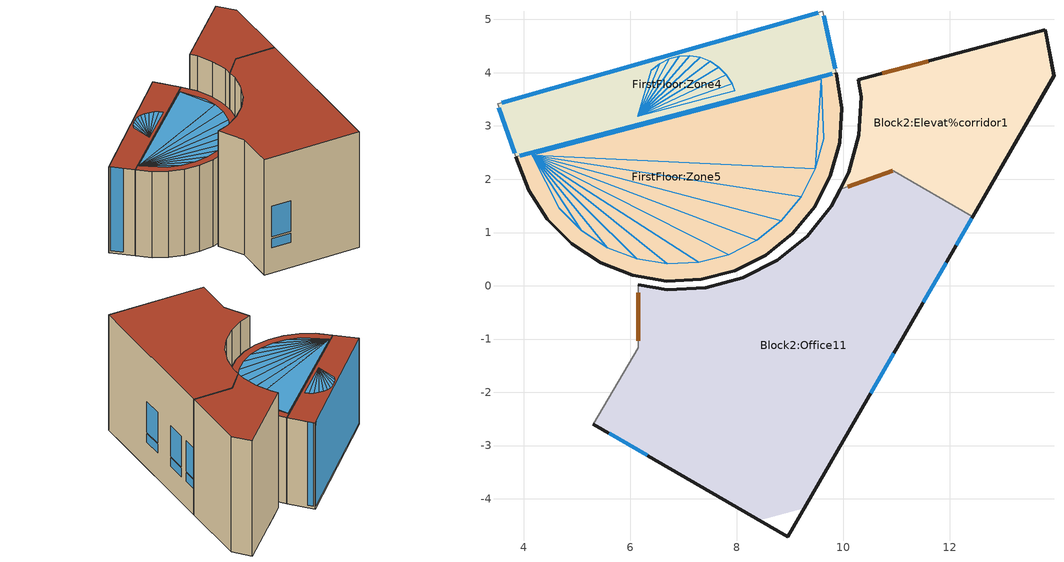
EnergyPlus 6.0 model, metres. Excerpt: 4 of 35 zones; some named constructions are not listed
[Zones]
FirstFloor:Zone4
 floor to GroundFloor:Zone2 (Floor_C): 3.86,2.43 3.85,2.42 3.51,3.42 3.62,3.45 z3.35
 floor to GroundFloor:Zone4 (Floor_C): 9.86,4 3.86,2.43 3.62,3.45 9.55,5.13 z3.35
 wall to FirstFloor:Zone3 (Int_Part): 9.86,4 9.61,5.15 z3.35:7.35
 wall to FirstFloor:Zone5 (Int_Part): 3.85,2.42 9.86,4 z3.35:7.35
 wall to FirstFloor:Zone2 (Int_Part): 3.51,3.42 3.85,2.42 z3.35:7.35
 wall to FirstFloor:Zone1 (Int_Part): 9.61,5.15 3.51,3.42 z3.35:7.35
 window inside (1002): 9.85,4.08 9.63,5.07 / 3.92,2.44 9.79,3.98 / 3.53,3.34 3.83,2.49 / 9.53,5.13 3.58,3.44 z3.45:7.35
 roof outside (Ext_Roof): 3.85,2.42 9.86,4 9.61,5.15 3.51,3.42 z7.35
 skylight (1003): 6.14,3.18 7.96,3.66 7.91,3.8 z7.35; 6.14,3.18 7.91,3.8 7.8,3.96 z7.35; 6.14,3.18 7.8,3.96 7.66,4.11 z7.35; 6.14,3.18 7.66,4.11 7.5,4.21 z7.35; 6.14,3.18 7.5,4.21 7.31,4.29 z7.35; 6.14,3.18 7.31,4.29 7.12,4.32 z7.35; 6.14,3.18 7.12,4.32 6.92,4.31 z7.35; 6.14,3.18 6.92,4.31 6.73,4.26 z7.35; 6.14,3.18 6.73,4.26 6.55,4.17 z7.35; 6.14,3.18 6.55,4.17 6.39,4.05 z7.35
FirstFloor:Zone5
 floor to GroundFloor:Zone5 (Floor_C): 9.05,0.99 8.54,0.58 7.97,0.29 7.34,0.12 6.69,0.09 6.05,0.2 5.45,0.43 4.9,0.79 4.45,1.25 4.1,1.79 3.86,2.43 9.86,4 9.96,3.34 9.93,2.69 9.76,2.07 9.46,1.49 z3.35
 wall othersidecoefficients (Int_Part_Rounds): 3.85,2.42 4.09,1.79 4.44,1.25 4.9,0.79 5.44,0.43 6.05,0.19 6.69,0.09 7.33,0.12 7.96,0.29 8.54,0.58 9.05,0.98 9.46,1.49 9.76,2.06 9.93,2.69 9.96,3.34 9.86,4 z3.35:7.35
 roof outside (Ext_Roof): 4.9,0.79 5.44,0.43 6.05,0.19 6.69,0.09 7.33,0.12 7.96,0.29 8.54,0.58 9.05,0.98 9.46,1.49 9.76,2.06 9.93,2.69 9.96,3.34 9.86,4 3.85,2.42 4.09,1.79 4.44,1.25 z7.35
 skylight (1003): 9.47,2.19 9.63,2.76 9.58,3.88 z7.35; 4.16,2.45 9.47,2.19 9.58,3.88 z7.35; 4.16,2.45 9.2,1.67 9.47,2.19 z7.35; 4.16,2.45 8.83,1.22 9.2,1.67 z7.35; 4.16,2.45 8.37,0.85 8.83,1.22 z7.35; 4.16,2.45 7.85,0.59 8.37,0.85 z7.35; 4.16,2.45 7.28,0.44 7.85,0.59 z7.35; 4.16,2.45 6.7,0.41 7.28,0.44 z7.35; 6.12,0.51 6.7,0.41 4.16,2.45 z7.35; 5.57,0.72 6.12,0.51 4.16,2.45 z7.35; 5.08,1.04 5.57,0.72 4.16,2.45 z7.35; 4.67,1.46 5.08,1.04 4.16,2.45 z7.35
Block2:Office11
 floor to Block1:Office4 (Floor_C): 9.26,-4.18 8.42,-4.4 6.55,-3.32 7.59,-1.52 7.41,-0.04 8.11,0.15 8.76,0.48 9.32,0.93 9.78,1.49 9.94,1.81 10.93,2.16 12.43,1.3 z3.35
 floor to Block1:Office5%6 (Floor_C): 6.55,-3.32 5.31,-2.6 6.15,-1.17 6.15,0.02 6.69,-0.07 7.41,-0.04 7.59,-1.52 z3.35
 wall outside (Ext_Wall): 5.31,-2.6 8.96,-4.71 12.43,1.3 z3.35:8.7
 wall to Block2:Elevat%corridor1 (Int_Part): 12.43,1.3 10.93,2.16 9.94,1.81 z3.35:8.7
 wall othersidecoefficients (Int_Part_Rounds): 9.94,1.81 9.77,1.49 9.32,0.93 8.75,0.48 8.11,0.15 7.41,-0.03 6.69,-0.07 6.15,0.02 z3.35:8.7
 wall to Block2:Office13 (Int_Part): 6.15,0.02 6.15,-1.17 5.31,-2.6 z3.35:8.7
 window (1001): 5.6,-2.77 6.32,-3.19 z5.01:6.44; 5.6,-2.77 6.32,-3.19 z4.51:4.93; 12.12,0.76 12.4,1.26 z4.55:4.93; 12.12,0.76 12.4,1.26 z5.02:6.43; 11.5,-0.31 11.93,0.43 / 10.51,-2.02 10.95,-1.26 z4.54:4.93; 11.5,-0.31 11.93,0.43 / 10.51,-2.02 10.95,-1.26 z5.01:6.43
 door inside (13): 10.93,2.16 10.09,1.86 z3.45:5.65
 door inside (9): 6.15,-0.13 6.15,-1.03 z3.45:5.65
 roof outside (Ext_Roof): 5.31,-2.6 8.96,-4.71 12.43,1.3 10.93,2.16 9.94,1.81 9.77,1.49 9.32,0.93 8.75,0.48 8.11,0.15 7.41,-0.03 6.69,-0.07 6.15,0.02 6.15,-1.17 z8.7
Block2:Elevat%corridor1
 floor to Block1:Elevat%corridor0 (Floor_C): 12.43,1.3 10.93,2.16 9.94,1.81 10.1,2.13 10.29,2.83 10.33,3.55 10.28,3.87 13.78,4.81 13.95,3.95 z3.35
 wall outside (Ext_Wall): 12.43,1.3 13.95,3.95 13.78,4.81 z3.35:8.7
 wall othersidecoefficients (Int_Part): 13.78,4.81 10.28,3.87 z3.35:8.7
 wall othersidecoefficients (Int_Part_Rounds): 10.28,3.87 10.33,3.55 10.29,2.83 10.1,2.13 9.94,1.81 z3.35:8.7
 door inside (9): 11.59,4.22 10.73,3.99 z3.35:5.55
 roof outside (Ext_Roof): 9.94,1.81 10.93,2.16 12.43,1.3 13.95,3.95 13.78,4.81 10.28,3.87 10.33,3.55 10.29,2.83 10.1,2.13 z8.7
[WindowMaterial:Blind]
20002: Slat Orientation=Horizontal; Slat Width {m}=0.025; Slat Separation {m}=0.01875; Slat Thickness {m}=0.001; Slat Angle {deg}=45; Slat Conductivity {W/m-K}=0.9; Slat Beam Solar Transmittance=0; Front Side Slat Beam Solar Reflectance=0.5; Back Side Slat Beam Solar Reflectance=0.5; Slat Diffuse Solar Transmittance=0; Front Side Slat Diffuse Solar Reflectance=0.5; Back Side Slat Diffuse Solar Reflectance=0.5; Slat Beam Visible Transmittance=0; Front Side Slat Beam Visible Reflectance=0.5; Back Side Slat Beam Visible Reflectance=0.5; Slat Diffuse Visible Transmittance=0; Front Side Slat Diffuse Visible Reflectance=0.5; Back Side Slat Diffuse Visible Reflectance=0.5; Slat Infrared Hemispherical Transmittance=0; Front Side Slat Infrared Hemispherical Emissivity=0.9; Back Side Slat Infrared Hemispherical Emissivity=0.9; Blind to Glass Distance {m}=0.05; Blind Top Opening Multiplier=0.5; Blind Bottom Opening Multiplier=0.5; Blind Left Side Opening Multiplier=0.5; Blind Right Side Opening Multiplier=0.5; Minimum Slat Angle {deg}=0; Maximum Slat Angle {deg}=180
[Schedule:Day:Hourly]
Off: 0, 0, 0, 0, 0, 0, 0, 0, 0, 0, 0, 0, 0, 0, 0, 0, 0, 0, 0, 0, 0, 0, 0, 0
[Schedule:Week:Daily]
Off: Off, Off, Off, Off, Off, Off, Off, Off, Off, Off, Off, Off
[Schedule:Compact]
Off: Through: 12/31, For: AllDays, Until: 24:00, 0
20002: Through: 12/31, For: Weekdays Weekends SummerDesignDays, Until: 24:00, 22, For: WinterDesignDays, Until: 24:00, 0, For: AllOtherDays, Until: 24:00, 22
[AirflowNetwork:MultiZone:Zone] Venting Availability Schedule=Off
Name | Ventilation Control Mode | Ventilation Control Zone Temperature Setpoint Schedule
Block2:Elevat%corridor1; Block2:Office11 | Constant
FirstFloor:Zone5; FirstFloor:Zone4 | Temperature | 20002
[AirflowNetwork:MultiZone:Surface] Window/Door Opening Factor, or Crack Factor=1
Block2:Elevat%corridor1_Roof_1_0_0: Leakage Component=Block2:Elevat%corridor1_Roof_1_0_0
Block2:Elevat%corridor1_Partition_2_0_0: Leakage Component=Block2:Elevat%corridor1_Partition_2_0_0
Block2:Elevat%corridor1_Partition_2_0_0_0_0_0_Door: Leakage Component=Block2:Elevat%corridor1_Partition_2_0_0_0_0_0_Door; Ventilation Control Mode=NoVent; Minimum Venting Open Factor=0.01; Indoor and Outdoor Temperature Difference Lower Limit For Maximum Venting Open Factor {deltaC}=5; Indoor and Outdoor Temperature Difference Upper Limit for Minimun Venting Open Factor {deltaC}=15
Block2:Elevat%corridor1_Partition_3_0_0: Leakage Component=Block2:Elevat%corridor1_Partition_3_0_0
Block2:Elevat%corridor1_Wall_4_0_0: Leakage Component=Block2:Elevat%corridor1_Wall_4_0_0
Block2:Elevat%corridor1_Wall_5_0_0: Leakage Component=Block2:Elevat%corridor1_Wall_5_0_0
Block2:Office11_Roof_1_0_0: Leakage Component=Block2:Office11_Roof_1_0_0
Block2:Office11_Partition_11_0_0: Leakage Component=Block2:Office11_Partition_11_0_0
Block2:Office11_Partition_11_0_0_0_0_0_Hole: Leakage Component=Block2:Office11_Partition_11_0_0_0_0_0_Hole; Ventilation Control Mode=Constant
Block2:Office11_Partition_12_0_0: Leakage Component=Block2:Office11_Partition_12_0_0
Block2:Office11_Wall_13_0_0: Leakage Component=Block2:Office11_Wall_13_0_0
Block2:Office11_Wall_13_0_0_0_0_0_Win: Leakage Component=Block2:Office11_Wall_13_0_0_0_0_0_Win; Ventilation Control Mode=Constant; Minimum Venting Open Factor=0.01; Indoor and Outdoor Temperature Difference Lower Limit For Maximum Venting Open Factor {deltaC}=5; Indoor and Outdoor Temperature Difference Upper Limit for Minimun Venting Open Factor {deltaC}=15
Block2:Office11_Wall_13_0_0_1_0_1_Win: Leakage Component=Block2:Office11_Wall_13_0_0_1_0_1_Win; Ventilation Control Mode=NoVent; Minimum Venting Open Factor=0.01; Indoor and Outdoor Temperature Difference Lower Limit For Maximum Venting Open Factor {deltaC}=5; Indoor and Outdoor Temperature Difference Upper Limit for Minimun Venting Open Factor {deltaC}=15
Block2:Office11_Wall_14_0_0: Leakage Component=Block2:Office11_Wall_14_0_0
Block2:Office11_Wall_14_0_0_0_0_0_Win: Leakage Component=Block2:Office11_Wall_14_0_0_0_0_0_Win; Ventilation Control Mode=NoVent; Minimum Venting Open Factor=0.01; Indoor and Outdoor Temperature Difference Lower Limit For Maximum Venting Open Factor {deltaC}=5; Indoor and Outdoor Temperature Difference Upper Limit for Minimun Venting Open Factor {deltaC}=15
Block2:Office11_Wall_14_0_0_1_0_1_Win: Leakage Component=Block2:Office11_Wall_14_0_0_1_0_1_Win; Ventilation Control Mode=Constant; Minimum Venting Open Factor=0.01; Indoor and Outdoor Temperature Difference Lower Limit For Maximum Venting Open Factor {deltaC}=5; Indoor and Outdoor Temperature Difference Upper Limit for Minimun Venting Open Factor {deltaC}=15
Block2:Office11_Wall_14_0_0_2_0_2_Win: Leakage Component=Block2:Office11_Wall_14_0_0_2_0_2_Win; Ventilation Control Mode=NoVent; Minimum Venting Open Factor=0.01; Indoor and Outdoor Temperature Difference Lower Limit For Maximum Venting Open Factor {deltaC}=5; Indoor and Outdoor Temperature Difference Upper Limit for Minimun Venting Open Factor {deltaC}=15
Block2:Office11_Wall_14_0_0_3_0_3_Win: Leakage Component=Block2:Office11_Wall_14_0_0_3_0_3_Win; Ventilation Control Mode=Constant; Minimum Venting Open Factor=0.01; Indoor and Outdoor Temperature Difference Lower Limit For Maximum Venting Open Factor {deltaC}=5; Indoor and Outdoor Temperature Difference Upper Limit for Minimun Venting Open Factor {deltaC}=15
Block2:Office11_Wall_14_0_0_4_0_4_Win: Leakage Component=Block2:Office11_Wall_14_0_0_4_0_4_Win; Ventilation Control Mode=NoVent; Minimum Venting Open Factor=0.01; Indoor and Outdoor Temperature Difference Lower Limit For Maximum Venting Open Factor {deltaC}=5; Indoor and Outdoor Temperature Difference Upper Limit for Minimun Venting Open Factor {deltaC}=15
Block2:Office11_Wall_14_0_0_5_0_5_Win: Leakage Component=Block2:Office11_Wall_14_0_0_5_0_5_Win; Ventilation Control Mode=Constant; Minimum Venting Open Factor=0.01; Indoor and Outdoor Temperature Difference Lower Limit For Maximum Venting Open Factor {deltaC}=5; Indoor and Outdoor Temperature Difference Upper Limit for Minimun Venting Open Factor {deltaC}=15
FirstFloor:Zone5_Floor_0_0_0: Leakage Component=FirstFloor:Zone5_Floor_0_0_0
FirstFloor:Zone5_Roof_1_0_0: Leakage Component=FirstFloor:Zone5_Roof_1_0_0
FirstFloor:Zone5_Roof_1_0_0_1_0_0_Win: Leakage Component=FirstFloor:Zone5_Roof_1_0_0_1_0_0_Win; Ventilation Control Mode=Temperature; Ventilation Control Zone Temperature Setpoint Schedule=20002; Venting Availability Schedule=Off
FirstFloor:Zone5_Roof_1_0_0_2_0_0_Win: Leakage Component=FirstFloor:Zone5_Roof_1_0_0_2_0_0_Win; Ventilation Control Mode=Temperature; Ventilation Control Zone Temperature Setpoint Schedule=20002; Venting Availability Schedule=Off
FirstFloor:Zone5_Roof_1_0_0_3_0_0_Win: Leakage Component=FirstFloor:Zone5_Roof_1_0_0_3_0_0_Win; Ventilation Control Mode=Temperature; Ventilation Control Zone Temperature Setpoint Schedule=20002; Venting Availability Schedule=Off
FirstFloor:Zone5_Roof_1_0_0_4_0_0_Win: Leakage Component=FirstFloor:Zone5_Roof_1_0_0_4_0_0_Win; Ventilation Control Mode=Temperature; Ventilation Control Zone Temperature Setpoint Schedule=20002; Venting Availability Schedule=Off
FirstFloor:Zone5_Roof_1_0_0_5_0_0_Win: Leakage Component=FirstFloor:Zone5_Roof_1_0_0_5_0_0_Win; Ventilation Control Mode=Temperature; Ventilation Control Zone Temperature Setpoint Schedule=20002; Venting Availability Schedule=Off
FirstFloor:Zone5_Roof_1_0_0_6_0_0_Win: Leakage Component=FirstFloor:Zone5_Roof_1_0_0_6_0_0_Win; Ventilation Control Mode=Temperature; Ventilation Control Zone Temperature Setpoint Schedule=20002; Venting Availability Schedule=Off
FirstFloor:Zone5_Roof_1_0_0_7_0_0_Win: Leakage Component=FirstFloor:Zone5_Roof_1_0_0_7_0_0_Win; Ventilation Control Mode=Temperature; Ventilation Control Zone Temperature Setpoint Schedule=20002; Venting Availability Schedule=Off
FirstFloor:Zone5_Roof_1_0_0_8_0_0_Win: Leakage Component=FirstFloor:Zone5_Roof_1_0_0_8_0_0_Win; Ventilation Control Mode=Temperature; Ventilation Control Zone Temperature Setpoint Schedule=20002; Venting Availability Schedule=Off
FirstFloor:Zone5_Roof_1_0_0_9_0_0_Win: Leakage Component=FirstFloor:Zone5_Roof_1_0_0_9_0_0_Win; Ventilation Control Mode=Temperature; Ventilation Control Zone Temperature Setpoint Schedule=20002; Venting Availability Schedule=Off
FirstFloor:Zone5_Roof_1_0_0_10_0_0_Win: Leakage Component=FirstFloor:Zone5_Roof_1_0_0_10_0_0_Win; Ventilation Control Mode=Temperature; Ventilation Control Zone Temperature Setpoint Schedule=20002; Venting Availability Schedule=Off
FirstFloor:Zone5_Roof_1_0_0_11_0_0_Win: Leakage Component=FirstFloor:Zone5_Roof_1_0_0_11_0_0_Win; Ventilation Control Mode=Temperature; Ventilation Control Zone Temperature Setpoint Schedule=20002; Venting Availability Schedule=Off
FirstFloor:Zone5_Roof_1_0_0_12_0_0_Win: Leakage Component=FirstFloor:Zone5_Roof_1_0_0_12_0_0_Win; Ventilation Control Mode=Temperature; Ventilation Control Zone Temperature Setpoint Schedule=20002; Venting Availability Schedule=Off
FirstFloor:Zone5_Partition_3_0_0: Leakage Component=FirstFloor:Zone5_Partition_3_0_0
FirstFloor:Zone5_Partition_3_0_0_0_0_0_Hole: Leakage Component=FirstFloor:Zone5_Partition_3_0_0_0_0_0_Hole; Ventilation Control Mode=Constant
FirstFloor:Zone4_Floor_0_0_0: Leakage Component=FirstFloor:Zone4_Floor_0_0_0
FirstFloor:Zone4_Floor_0_1_0: Leakage Component=FirstFloor:Zone4_Floor_0_1_0
FirstFloor:Zone4_Roof_1_0_0: Leakage Component=FirstFloor:Zone4_Roof_1_0_0
FirstFloor:Zone4_Roof_1_0_0_0_0_0_Win: Leakage Component=FirstFloor:Zone4_Roof_1_0_0_0_0_0_Win; Ventilation Control Mode=Temperature; Ventilation Control Zone Temperature Setpoint Schedule=20002; Venting Availability Schedule=Off
FirstFloor:Zone4_Roof_1_0_0_1_0_0_Win: Leakage Component=FirstFloor:Zone4_Roof_1_0_0_1_0_0_Win; Ventilation Control Mode=Temperature; Ventilation Control Zone Temperature Setpoint Schedule=20002; Venting Availability Schedule=Off
FirstFloor:Zone4_Roof_1_0_0_2_0_0_Win: Leakage Component=FirstFloor:Zone4_Roof_1_0_0_2_0_0_Win; Ventilation Control Mode=Temperature; Ventilation Control Zone Temperature Setpoint Schedule=20002; Venting Availability Schedule=Off
FirstFloor:Zone4_Roof_1_0_0_3_0_0_Win: Leakage Component=FirstFloor:Zone4_Roof_1_0_0_3_0_0_Win; Ventilation Control Mode=Temperature; Ventilation Control Zone Temperature Setpoint Schedule=20002; Venting Availability Schedule=Off
FirstFloor:Zone4_Roof_1_0_0_4_0_0_Win: Leakage Component=FirstFloor:Zone4_Roof_1_0_0_4_0_0_Win; Ventilation Control Mode=Temperature; Ventilation Control Zone Temperature Setpoint Schedule=20002; Venting Availability Schedule=Off
FirstFloor:Zone4_Roof_1_0_0_5_0_0_Win: Leakage Component=FirstFloor:Zone4_Roof_1_0_0_5_0_0_Win; Ventilation Control Mode=Temperature; Ventilation Control Zone Temperature Setpoint Schedule=20002; Venting Availability Schedule=Off
FirstFloor:Zone4_Roof_1_0_0_6_0_0_Win: Leakage Component=FirstFloor:Zone4_Roof_1_0_0_6_0_0_Win; Ventilation Control Mode=Temperature; Ventilation Control Zone Temperature Setpoint Schedule=20002; Venting Availability Schedule=Off
FirstFloor:Zone4_Roof_1_0_0_7_0_0_Win: Leakage Component=FirstFloor:Zone4_Roof_1_0_0_7_0_0_Win; Ventilation Control Mode=Temperature; Ventilation Control Zone Temperature Setpoint Schedule=20002; Venting Availability Schedule=Off
FirstFloor:Zone4_Roof_1_0_0_8_0_0_Win: Leakage Component=FirstFloor:Zone4_Roof_1_0_0_8_0_0_Win; Ventilation Control Mode=Temperature; Ventilation Control Zone Temperature Setpoint Schedule=20002; Venting Availability Schedule=Off
FirstFloor:Zone4_Roof_1_0_0_9_0_0_Win: Leakage Component=FirstFloor:Zone4_Roof_1_0_0_9_0_0_Win; Ventilation Control Mode=Temperature; Ventilation Control Zone Temperature Setpoint Schedule=20002; Venting Availability Schedule=Off
[AirflowNetwork:MultiZone:Surface:Crack] Reference Crack Conditions=Reference Crack Conditions
Name | Air Mass Flow Coefficient at Reference Conditions {kg/s} | Air Mass Flow Exponent
Block2:Elevat%corridor1_Roof_1_0_0 | 0.0008106 | 0.7
Block2:Elevat%corridor1_Partition_2_0_0 | 0.011038 | 0.75
Block2:Elevat%corridor1_Partition_3_0_0 | 0.0276916 | 0.75
Block2:Elevat%corridor1_Wall_4_0_0 | 0.0016343 | 0.7
Block2:Elevat%corridor1_Wall_5_0_0 | 0.0004718 | 0.7
Block2:Elevat%corridor1_Wall_6_0_0 | 0.0017438 | 0.7
Block2:Elevat%corridor1_Wall_7_0_0 | 0.0001724 | 0.7
Block2:Elevat%corridor1_Wall_8_0_0 | 0.0003855 | 0.7
Block2:Elevat%corridor1_Wall_9_0_0; Block2:Office11_Wall_7_0_0; Block2:Office11_Wall_8_0_0; Block2:Office11_Wall_9_0_0 | 0.0003861 | 0.7
Block2:Elevat%corridor1_Wall_10_0_0; Block2:Office11_Wall_4_0_0 | 0.0001931 | 0.7
Block2:Office11_Roof_1_0_0 | 0.0023634 | 0.7
Block2:Office11_Wall_5_0_0; Block2:Office11_Wall_6_0_0 | 0.0003351 | 0.7
Block2:Office11_Wall_10_0_0 | 0.0002932 | 0.7
Block2:Office11_Partition_11_0_0 | 0.013045 | 0.75
Block2:Office11_Partition_12_0_0 | 0.0267263 | 0.75
Block2:Office11_Wall_13_0_0 | 0.0021017 | 0.7
Block2:Office11_Wall_14_0_0 | 0.0032966 | 0.7
FirstFloor:Zone5_Floor_0_0_0 | 0.0136377 | 0.7
FirstFloor:Zone5_Roof_1_0_0 | 0.0003185 | 0.7
FirstFloor:Zone5_Wall_2_0_0 | 0.0002697 | 0.7
FirstFloor:Zone5_Partition_3_0_0 | 0.0036991 | 0.75
FirstFloor:Zone5_Wall_4_0_0 | 0.0002701 | 0.7
FirstFloor:Zone5_Wall_5_0_0; FirstFloor:Zone5_Wall_6_0_0; FirstFloor:Zone5_Wall_9_0_0; FirstFloor:Zone5_Wall_10_0_0; FirstFloor:Zone5_Wall_11_0_0; FirstFloor:Zone5_Wall_12_0_0; FirstFloor:Zone5_Wall_13_0_0; FirstFloor:Zone5_Wall_16_0_0; FirstFloor:Zone5_Wall_17_0_0 | 0.0002596 | 0.7
FirstFloor:Zone5_Wall_7_0_0 | 0.0002087 | 0.7
FirstFloor:Zone5_Wall_8_0_0; FirstFloor:Zone5_Wall_14_0_0; FirstFloor:Zone5_Wall_15_0_0 | 0.0002086 | 0.7
FirstFloor:Zone4_Floor_0_0_0 | 0.000059 | 0.7
FirstFloor:Zone4_Floor_0_1_0 | 0.0061883 | 0.7
FirstFloor:Zone4_Roof_1_0_0 | 0.0005665 | 0.7
[AirflowNetwork:MultiZone:Component:DetailedOpening] Type of Rectanguler Large Vertical Opening (LVO)=1; Extra Crack Length or Height of Pivoting Axis {m}=0; Number of Sets of Opening Factor Data=2; Opening Factor 1=0; Discharge Coefficient for Opening Factor 1=0.65; Width Factor for Opening Factor 1=0; Height Factor for Opening Factor 1=1; Start Height Factor for Opening Factor 1=0; Opening Factor 2=1; Discharge Coefficient for Opening Factor 2=0.65; Height Factor for Opening Factor 2=1; Start Height Factor for Opening Factor 2=0; Opening Factor 3=0; Discharge Coefficient for Opening Factor 3=0; Width Factor for Opening Factor 3=0; Height Factor for Opening Factor 3=0; Start Height Factor for Opening Factor 3=0; Opening Factor 4=0; Discharge Coefficient for Opening Factor 4=0; Width Factor for Opening Factor 4=0; Height Factor for Opening Factor 4=0; Start Height Factor for Opening Factor 4=0
Name | Air Mass Flow Coefficient When Opening is Closed {kg/s-m} | Air Mass Flow Exponent When Opening is Closed | Width Factor for Opening Factor 2
Block2:Elevat%corridor1_Partition_2_0_0_0_0_0_Door | 0.02 | 0.6 | 0.025
Block2:Elevat%corridor1_Wall_6_0_0_0_0_0_Hole; Block2:Office11_Partition_11_0_0_0_0_0_Hole; FirstFloor:Zone5_Partition_3_0_0_0_0_0_Hole | 1e-08 | 1 | 1
Block2:Office11_Wall_13_0_0_0_0_0_Win; Block2:Office11_Wall_13_0_0_1_0_1_Win; Block2:Office11_Wall_14_0_0_0_0_0_Win; Block2:Office11_Wall_14_0_0_1_0_1_Win; Block2:Office11_Wall_14_0_0_2_0_2_Win; Block2:Office11_Wall_14_0_0_3_0_3_Win; Block2:Office11_Wall_14_0_0_4_0_4_Win; Block2:Office11_Wall_14_0_0_5_0_5_Win | 0.00014 | 0.65 | 0.05
FirstFloor:Zone5_Roof_1_0_0_1_0_0_Win; FirstFloor:Zone5_Roof_1_0_0_2_0_0_Win; FirstFloor:Zone5_Roof_1_0_0_3_0_0_Win; FirstFloor:Zone5_Roof_1_0_0_4_0_0_Win; FirstFloor:Zone5_Roof_1_0_0_5_0_0_Win; FirstFloor:Zone5_Roof_1_0_0_6_0_0_Win; FirstFloor:Zone5_Roof_1_0_0_7_0_0_Win; FirstFloor:Zone5_Roof_1_0_0_8_0_0_Win; FirstFloor:Zone5_Roof_1_0_0_9_0_0_Win; FirstFloor:Zone5_Roof_1_0_0_10_0_0_Win; FirstFloor:Zone5_Roof_1_0_0_11_0_0_Win; FirstFloor:Zone5_Roof_1_0_0_12_0_0_Win; FirstFloor:Zone4_Roof_1_0_0_0_0_0_Win; FirstFloor:Zone4_Roof_1_0_0_1_0_0_Win; FirstFloor:Zone4_Roof_1_0_0_2_0_0_Win; FirstFloor:Zone4_Roof_1_0_0_3_0_0_Win; FirstFloor:Zone4_Roof_1_0_0_4_0_0_Win; FirstFloor:Zone4_Roof_1_0_0_5_0_0_Win; FirstFloor:Zone4_Roof_1_0_0_6_0_0_Win; FirstFloor:Zone4_Roof_1_0_0_7_0_0_Win; FirstFloor:Zone4_Roof_1_0_0_8_0_0_Win; FirstFloor:Zone4_Roof_1_0_0_9_0_0_Win | 0.00014 | 0.65 | 1e-08
[AirflowNetwork:MultiZone:ExternalNode]
Name | External Node Height {m} | Wind Pressure Coefficient Values Object
Block2:Elevat%corridor1_Roof_1_0_0 | 9.79 | Block2:Elevat%corridor1_Roof_1_0_0
Block2:Elevat%corridor1_Wall_4_0_0 | 8.03 | Block2:Elevat%corridor1_Wall_4_0_0
Block2:Elevat%corridor1_Wall_5_0_0 | 8.03 | Block2:Elevat%corridor1_Wall_5_0_0
Block2:Office11_Roof_1_0_0 | 9.43 | Block2:Office11_Roof_1_0_0
Block2:Office11_Wall_13_0_0 | 8.03 | Block2:Office11_Wall_13_0_0
Block2:Office11_Wall_13_0_0_0_0_0_Win | 7.64 | Block2:Office11_Wall_13_0_0_0_0_0_Win
Block2:Office11_Wall_13_0_0_1_0_1_Win | 6.3 | Block2:Office11_Wall_13_0_0_1_0_1_Win
Block2:Office11_Wall_14_0_0 | 8.03 | Block2:Office11_Wall_14_0_0
Block2:Office11_Wall_14_0_0_0_0_0_Win | 6.32 | Block2:Office11_Wall_14_0_0_0_0_0_Win
Block2:Office11_Wall_14_0_0_1_0_1_Win | 7.63 | Block2:Office11_Wall_14_0_0_1_0_1_Win
Block2:Office11_Wall_14_0_0_2_0_2_Win | 6.32 | Block2:Office11_Wall_14_0_0_2_0_2_Win
Block2:Office11_Wall_14_0_0_3_0_3_Win | 7.63 | Block2:Office11_Wall_14_0_0_3_0_3_Win
Block2:Office11_Wall_14_0_0_4_0_4_Win | 6.32 | Block2:Office11_Wall_14_0_0_4_0_4_Win
Block2:Office11_Wall_14_0_0_5_0_5_Win | 7.63 | Block2:Office11_Wall_14_0_0_5_0_5_Win
FirstFloor:Zone5_Roof_1_0_0 | 7.84 | FirstFloor:Zone5_Roof_1_0_0
FirstFloor:Zone5_Roof_1_0_0_1_0_0_Win | 11.03 | FirstFloor:Zone5_Roof_1_0_0_1_0_0_Win
FirstFloor:Zone5_Roof_1_0_0_2_0_0_Win | 11.03 | FirstFloor:Zone5_Roof_1_0_0_2_0_0_Win
FirstFloor:Zone5_Roof_1_0_0_3_0_0_Win | 11.03 | FirstFloor:Zone5_Roof_1_0_0_3_0_0_Win
FirstFloor:Zone5_Roof_1_0_0_4_0_0_Win | 11.03 | FirstFloor:Zone5_Roof_1_0_0_4_0_0_Win
FirstFloor:Zone5_Roof_1_0_0_5_0_0_Win | 11.03 | FirstFloor:Zone5_Roof_1_0_0_5_0_0_Win
FirstFloor:Zone5_Roof_1_0_0_6_0_0_Win | 11.03 | FirstFloor:Zone5_Roof_1_0_0_6_0_0_Win
FirstFloor:Zone5_Roof_1_0_0_7_0_0_Win | 11.03 | FirstFloor:Zone5_Roof_1_0_0_7_0_0_Win
FirstFloor:Zone5_Roof_1_0_0_8_0_0_Win | 11.03 | FirstFloor:Zone5_Roof_1_0_0_8_0_0_Win
FirstFloor:Zone5_Roof_1_0_0_9_0_0_Win | 11.03 | FirstFloor:Zone5_Roof_1_0_0_9_0_0_Win
FirstFloor:Zone5_Roof_1_0_0_10_0_0_Win | 11.03 | FirstFloor:Zone5_Roof_1_0_0_10_0_0_Win
FirstFloor:Zone5_Roof_1_0_0_11_0_0_Win | 11.03 | FirstFloor:Zone5_Roof_1_0_0_11_0_0_Win
FirstFloor:Zone5_Roof_1_0_0_12_0_0_Win | 11.03 | FirstFloor:Zone5_Roof_1_0_0_12_0_0_Win
FirstFloor:Zone4_Roof_1_0_0 | 9.8 | FirstFloor:Zone4_Roof_1_0_0
FirstFloor:Zone4_Roof_1_0_0_0_0_0_Win | 11.03 | FirstFloor:Zone4_Roof_1_0_0_0_0_0_Win
FirstFloor:Zone4_Roof_1_0_0_1_0_0_Win | 11.03 | FirstFloor:Zone4_Roof_1_0_0_1_0_0_Win
FirstFloor:Zone4_Roof_1_0_0_2_0_0_Win | 11.03 | FirstFloor:Zone4_Roof_1_0_0_2_0_0_Win
FirstFloor:Zone4_Roof_1_0_0_3_0_0_Win | 11.03 | FirstFloor:Zone4_Roof_1_0_0_3_0_0_Win
FirstFloor:Zone4_Roof_1_0_0_4_0_0_Win | 11.03 | FirstFloor:Zone4_Roof_1_0_0_4_0_0_Win
FirstFloor:Zone4_Roof_1_0_0_5_0_0_Win | 11.03 | FirstFloor:Zone4_Roof_1_0_0_5_0_0_Win
FirstFloor:Zone4_Roof_1_0_0_6_0_0_Win | 11.03 | FirstFloor:Zone4_Roof_1_0_0_6_0_0_Win
FirstFloor:Zone4_Roof_1_0_0_7_0_0_Win | 11.03 | FirstFloor:Zone4_Roof_1_0_0_7_0_0_Win
FirstFloor:Zone4_Roof_1_0_0_8_0_0_Win | 11.03 | FirstFloor:Zone4_Roof_1_0_0_8_0_0_Win
FirstFloor:Zone4_Roof_1_0_0_9_0_0_Win | 11.03 | FirstFloor:Zone4_Roof_1_0_0_9_0_0_Win
[AirflowNetwork:MultiZone:WindPressureCoefficientValues] AirflowNetwork:MultiZone:WindPressureCoefficientArray=Cp Data
Name | Wind Pressure Coefficient Value 1 | Wind Pressure Coefficient Value 2 | Wind Pressure Coefficient Value 3 | Wind Pressure Coefficient Value 4 | Wind Pressure Coefficient Value 5 | Wind Pressure Coefficient Value 6 | Wind Pressure Coefficient Value 7 | Wind Pressure Coefficient Value 8
Block2:Elevat%corridor1_Roof_1_0_0; Block2:Office11_Roof_1_0_0; FirstFloor:Zone5_Roof_1_0_0; FirstFloor:Zone5_Roof_1_0_0_1_0_0_Win; FirstFloor:Zone5_Roof_1_0_0_2_0_0_Win; FirstFloor:Zone5_Roof_1_0_0_3_0_0_Win; FirstFloor:Zone5_Roof_1_0_0_4_0_0_Win; FirstFloor:Zone5_Roof_1_0_0_5_0_0_Win; FirstFloor:Zone5_Roof_1_0_0_6_0_0_Win; FirstFloor:Zone5_Roof_1_0_0_7_0_0_Win; FirstFloor:Zone5_Roof_1_0_0_8_0_0_Win; FirstFloor:Zone5_Roof_1_0_0_9_0_0_Win; FirstFloor:Zone5_Roof_1_0_0_10_0_0_Win; FirstFloor:Zone5_Roof_1_0_0_11_0_0_Win; FirstFloor:Zone5_Roof_1_0_0_12_0_0_Win; FirstFloor:Zone4_Roof_1_0_0; FirstFloor:Zone4_Roof_1_0_0_0_0_0_Win; FirstFloor:Zone4_Roof_1_0_0_1_0_0_Win; FirstFloor:Zone4_Roof_1_0_0_2_0_0_Win; FirstFloor:Zone4_Roof_1_0_0_3_0_0_Win; FirstFloor:Zone4_Roof_1_0_0_4_0_0_Win; FirstFloor:Zone4_Roof_1_0_0_5_0_0_Win; FirstFloor:Zone4_Roof_1_0_0_6_0_0_Win; FirstFloor:Zone4_Roof_1_0_0_7_0_0_Win; FirstFloor:Zone4_Roof_1_0_0_8_0_0_Win; FirstFloor:Zone4_Roof_1_0_0_9_0_0_Win | -.6 | -.5 | -.4 | -.5 | -.6 | -.5 | -.4 | -.5
Block2:Elevat%corridor1_Wall_4_0_0; Block2:Office11_Wall_14_0_0; Block2:Office11_Wall_14_0_0_0_0_0_Win; Block2:Office11_Wall_14_0_0_1_0_1_Win; Block2:Office11_Wall_14_0_0_2_0_2_Win; Block2:Office11_Wall_14_0_0_3_0_3_Win; Block2:Office11_Wall_14_0_0_4_0_4_Win; Block2:Office11_Wall_14_0_0_5_0_5_Win | -.3333 | -.1667 | 0.2 | 0.3 | -.0333 | -.3167 | -.3 | -.25
Block2:Elevat%corridor1_Wall_5_0_0 | -.2019 | 0.1736 | 0.3264 | 0.0019 | -.3123 | -.3132 | -.2368 | -.3377
Block2:Elevat%corridor1_Wall_6_0_0; Block2:Elevat%corridor1_Wall_6_0_0_0_0_0_Hole | 0.2993 | -.0343 | -.3168 | -.2996 | -.2504 | -.3332 | -.1657 | 0.2007
Block2:Elevat%corridor1_Wall_7_0_0 | -.3095 | -.3216 | -.2284 | -.3405 | -.2244 | 0.1567 | 0.3433 | 0.0244
Block2:Elevat%corridor1_Wall_8_0_0 | -.2719 | -.3465 | -.2105 | -.3395 | -.3035 | 0.0719 | 0.3789 | 0.1211
Block2:Elevat%corridor1_Wall_9_0_0 | -.1652 | -.3332 | -.2505 | -.2995 | -.3168 | -.0348 | 0.2989 | 0.2011
Block2:Elevat%corridor1_Wall_10_0_0; Block2:Office11_Wall_4_0_0 | -.0586 | -.3198 | -.2905 | -.2595 | -.3302 | -.1414 | 0.2189 | 0.2811
Block2:Office11_Wall_5_0_0 | 0.0481 | -.3065 | -.3305 | -.2195 | -.3435 | -.2481 | 0.1389 | 0.3611
Block2:Office11_Wall_6_0_0 | 0.1411 | -.2452 | -.3432 | -.2205 | -.3295 | -.3068 | 0.0452 | 0.3589
Block2:Office11_Wall_7_0_0 | 0.2211 | -.1386 | -.3298 | -.2605 | -.2895 | -.3202 | -.0614 | 0.2789
Block2:Office11_Wall_8_0_0 | 0.3011 | -.0319 | -.3165 | -.3005 | -.2495 | -.3335 | -.1681 | 0.1989
Block2:Office11_Wall_9_0_0 | 0.3811 | 0.0748 | -.3032 | -.3405 | -.2095 | -.3468 | -.2748 | 0.1189
Block2:Office11_Wall_10_0_0 | 0.3389 | 0.1611 | -.2186 | -.3398 | -.2305 | -.3195 | -.3102 | 0.0186
Block2:Office11_Wall_13_0_0; Block2:Office11_Wall_13_0_0_0_0_0_Win; Block2:Office11_Wall_13_0_0_1_0_1_Win | -.3 | -.25 | -.3333 | -.1667 | 0.2 | 0.3 | -.0333 | -.3167
FirstFloor:Zone5_Wall_2_0_0 | -.2224 | 0.1582 | 0.3418 | 0.0224 | -.3097 | -.3209 | -.2291 | -.3403
FirstFloor:Zone5_Wall_4_0_0 | -.323 | -.2809 | -.2691 | -.327 | -.1158 | 0.2382 | 0.2618 | -.0842
FirstFloor:Zone5_Wall_5_0_0 | -.3364 | -.2409 | -.3091 | -.3136 | -.0091 | 0.3182 | 0.1818 | -.1909
FirstFloor:Zone5_Wall_6_0_0 | -.3497 | -.2009 | -.3491 | -.3003 | 0.0976 | 0.3982 | 0.1018 | -.2976
FirstFloor:Zone5_Wall_7_0_0 | -.3109 | -.2391 | -.337 | -.1958 | 0.1782 | 0.3218 | -.0042 | -.313
FirstFloor:Zone5_Wall_8_0_0 | -.2709 | -.2791 | -.3236 | -.0891 | 0.2582 | 0.2418 | -.1109 | -.3264
FirstFloor:Zone5_Wall_9_0_0 | -.2309 | -.3191 | -.3103 | 0.0176 | 0.3382 | 0.1618 | -.2176 | -.3397
FirstFloor:Zone5_Wall_10_0_0 | -.2091 | -.347 | -.2758 | 0.1182 | 0.3818 | 0.0758 | -.303 | -.3409
FirstFloor:Zone5_Wall_11_0_0 | -.2491 | -.3336 | -.1691 | 0.1982 | 0.3018 | -.0309 | -.3164 | -.3009
FirstFloor:Zone5_Wall_12_0_0 | -.2891 | -.3203 | -.0624 | 0.2782 | 0.2218 | -.1376 | -.3297 | -.2609
FirstFloor:Zone5_Wall_13_0_0 | -.3291 | -.307 | 0.0442 | 0.3582 | 0.1418 | -.2442 | -.343 | -.2209
FirstFloor:Zone5_Wall_14_0_0 | -.3436 | -.2491 | 0.1382 | 0.3618 | 0.0491 | -.3064 | -.3309 | -.2191
FirstFloor:Zone5_Wall_15_0_0 | -.3303 | -.1424 | 0.2182 | 0.2818 | -.0576 | -.3197 | -.2909 | -.2591
FirstFloor:Zone5_Wall_16_0_0 | -.317 | -.0358 | 0.2982 | 0.2018 | -.1642 | -.333 | -.2509 | -.2991
FirstFloor:Zone5_Wall_17_0_0 | -.3036 | 0.0709 | 0.3782 | 0.1218 | -.2709 | -.3464 | -.2109 | -.3391
